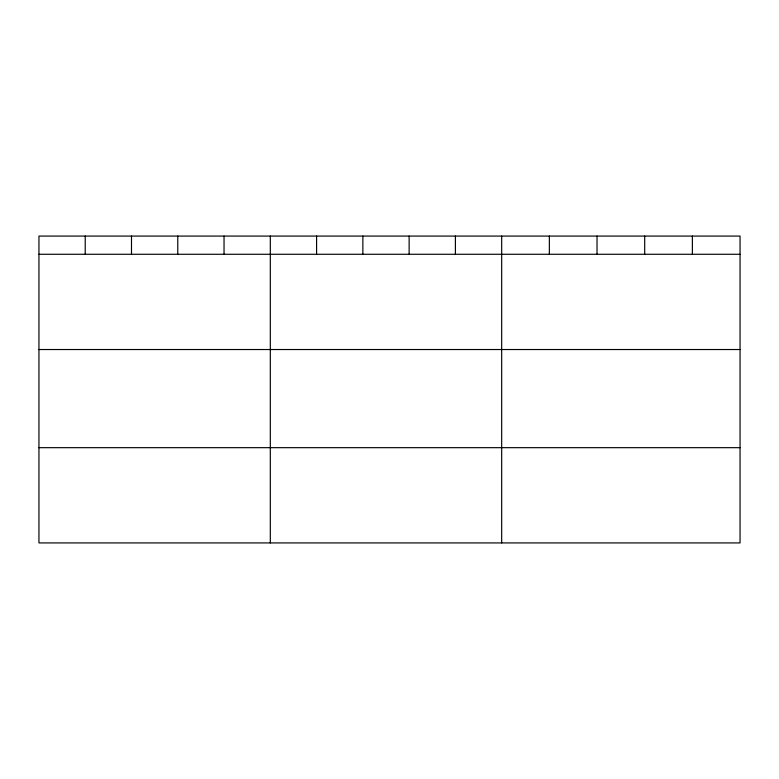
<?xml version="1.0" encoding="UTF-8"?>
<svg xmlns="http://www.w3.org/2000/svg" width="779" height="779" viewBox="0 0 779 779"><rect width="100%" height="100%" fill="white"/><g stroke="black" fill="none" stroke-linecap="round" stroke-linejoin="round"><path stroke-width="1.17" d="M740.05 349.528L740.05 236.076L38.95 236.076L38.95 542.924L740.05 542.924L740.05 349.528L38.95 349.528M38.95 254.275L740.05 254.275M38.95 447.672L740.05 447.672M692.375 236.076L692.375 254.275M644.7 236.076L644.7 254.275M597.026 236.076L597.026 254.275M549.351 236.076L549.351 254.275M501.676 236.076L501.676 542.924M455.403 236.076L455.403 254.275M409.131 236.076L409.131 254.275M362.858 236.076L362.858 254.275M316.586 236.076L316.586 254.275M270.313 236.076L270.313 542.924M224.04 236.076L224.04 254.275M177.768 236.076L177.768 254.275M131.495 236.076L131.495 254.275M85.223 236.076L85.223 254.275"/></g></svg>
